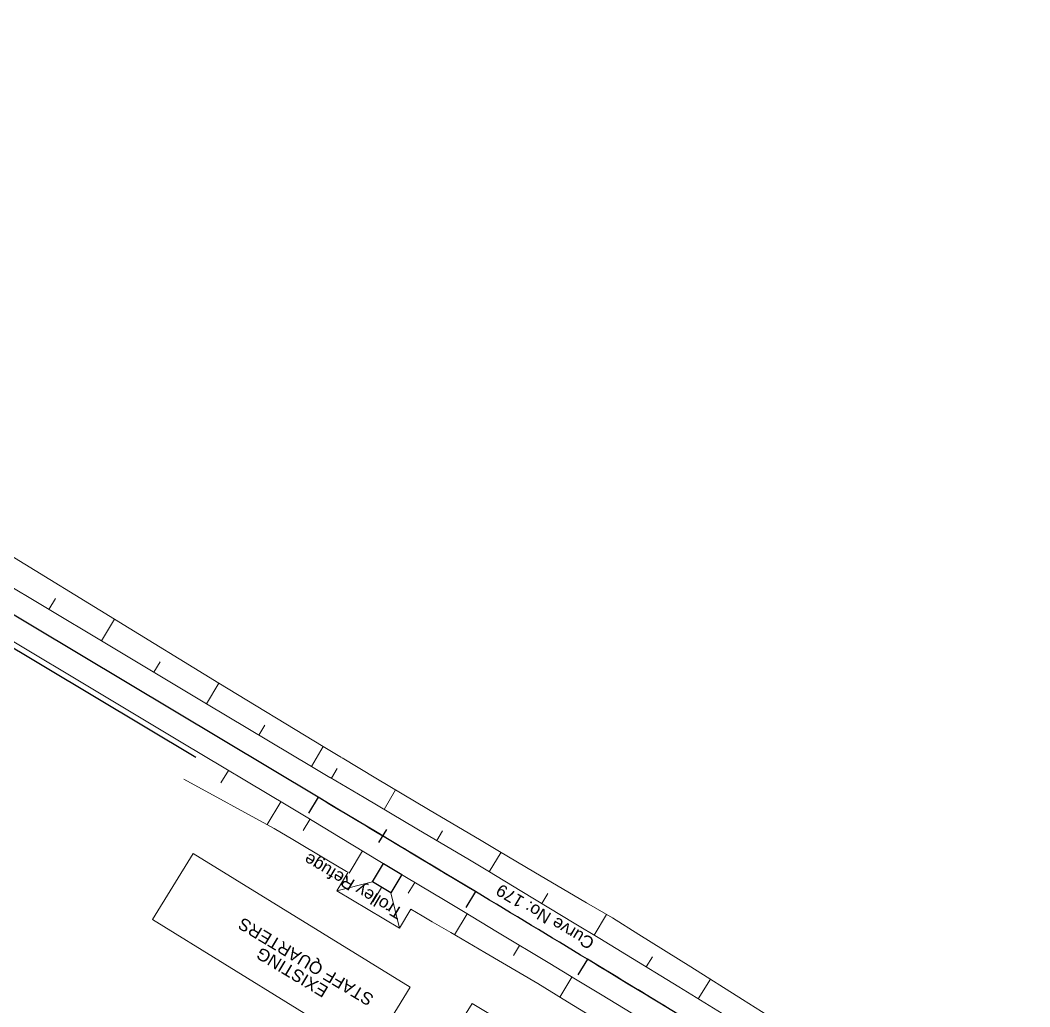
# Model space of a CAD drawing. Header units: metres. Extents: x 593990 to 610403, y 3402023 to 3411833.
# Drawn here: x 599586.4 to 599751.4, y 3408411.1 to 3408572.5 of the extents above; entities that cross this region are included whole.
import ezdxf

# ---------------------------------------------------------------- set-up
doc = ezdxf.new("R2010")
doc.units = ezdxf.units.M
doc.header["$MEASUREMENT"] = 0
doc.linetypes.add('CENTER2', pattern=[1.125, 0.75, -0.125, 0.125, -0.125])
for name, color, linetype, lineweight in [('C-ALIG-DG-LINE', 1, 'CENTER2', 70), ('C-ALIG-LABL-DG', 1, 'Continuous', 25), ('C-ALIG-LABL-DG-MARK', 1, 'Continuous', 25), ('Proposed Curve_Details', 10, 'Continuous', 0), ('PROPOSED DFCC TOE LINE', 18, 'Continuous', 0), ('PROPOSED DFCC TOE SLOPES', 239, 'Continuous', 0), ('PROPOSED DFCC TRACK', 1, 'Continuous', 0), ('PROPOSED FORMATION LINE - PLAN', 187, 'Continuous', 0), ('PROPOSED RETAINING WALL', 154, 'Continuous', 30), ('SURVEY DATA (341 Km - 361 Km)$0$Platform', 7, 'Continuous', 0)]:
    doc.layers.add(name, color=color, linetype=linetype, lineweight=lineweight)
doc.layers.add('Trolley Refuse', color=10, linetype='Continuous')
doc.styles.get("Standard").update_dxf_attribs({"font": 'arial.ttf'})
doc.styles.add('Style-Arial', font='arial.ttf')

# ---------------------------------------------------------------- blocks, each defined once
blk = doc.blocks.new('Tick Hor')
blk.add_lwpolyline([(-0.5, 0), (0.5, 0)])

msp = doc.modelspace()

# ---------------------------------------------------------------- linework, layer by layer
at = {"layer": 'C-ALIG-DG-LINE', "color": 1, "linetype": 'Continuous', "lineweight": 30, "flags": 128}
for points in [[(599635.0375, 3408445.3986), (599010.7832, 3408819.3637)], [(599660.7626, 3408429.9644), (599659.9334, 3408430.4633), (599659.1041, 3408430.9622), (599658.2748, 3408431.4609), (599657.4454, 3408431.9595), (599656.616, 3408432.4581), (599655.7865, 3408432.9565), (599654.9569, 3408433.4549), (599654.1273, 3408433.9531), (599653.2977, 3408434.4513), (599652.468, 3408434.9495), (599651.6382, 3408435.4475), (599650.8084, 3408435.9455), (599649.9786, 3408436.4434), (599649.1488, 3408436.9413), (599648.3189, 3408437.4391), (599647.4889, 3408437.9368), (599646.659, 3408438.4345), (599645.829, 3408438.9321), (599644.999, 3408439.4297), (599644.1689, 3408439.9273), (599643.3389, 3408440.4248), (599642.5088, 3408440.9223), (599641.6787, 3408441.4197), (599640.8486, 3408441.9171), (599640.0184, 3408442.4145), (599639.1883, 3408442.9119), (599638.3581, 3408443.4093), (599637.528, 3408443.9066), (599636.6978, 3408444.404), (599635.8676, 3408444.9013), (599635.0375, 3408445.3986)], [(599692.3157, 3408410.8738), (599691.4887, 3408411.3764), (599690.6616, 3408411.8789), (599689.8346, 3408412.3814), (599689.0075, 3408412.8838), (599688.1803, 3408413.3862), (599687.3531, 3408413.8884), (599686.5259, 3408414.3906), (599685.6986, 3408414.8928), (599684.8713, 3408415.3948), (599684.0439, 3408415.8968), (599683.2165, 3408416.3987), (599682.389, 3408416.9005), (599681.5615, 3408417.4022), (599680.7339, 3408417.9038), (599679.9062, 3408418.4053), (599679.0785, 3408418.9067)]]:
    msp.add_lwpolyline(points, dxfattribs=at)
msp.add_lwpolyline([(599679.0785, 3408418.9067, 0.00071317), (599660.7626, 3408429.9644)], format="xyb", dxfattribs=at)
at = {"layer": 'C-ALIG-LABL-DG-MARK', "color": 1, "linetype": 'Continuous', "lineweight": 25}
for p, q in [((599635.0375, 3408445.3986), (599633.4958, 3408442.8251)), ((599660.7626, 3408429.9644), (599659.2158, 3408427.3939)), ((599679.0785, 3408418.9067), (599677.5243, 3408416.3406))]:
    msp.add_line(p, q, dxfattribs=at)
at = {"layer": 'PROPOSED DFCC TOE LINE'}
for p, q in [((599638.1916, 3408450.1192), (599637.2351, 3408448.5134)), ((599645.8384, 3408443.4162), (599647.7311, 3408446.6091)), ((599632.6139, 3408439.9473), (599633.7044, 3408441.7674)), ((599655.3852, 3408439.908), (599654.4395, 3408438.315)), ((599642.2822, 3408436.6271), (599640.1144, 3408433.0116)), ((599663.036, 3408433.2063), (599664.9538, 3408436.41)), ((599649.7958, 3408429.7146), (599650.8575, 3408431.4828)), ((599672.5833, 3408429.6719), (599671.5998, 3408428.0428)), ((599659.4287, 3408426.3317), (599657.3606, 3408422.8961)), ((599680.1582, 3408422.8703), (599682.2028, 3408426.2309)), ((599666.9896, 3408419.5071), (599667.9923, 3408421.1679)), ((599689.7003, 3408419.3011), (599688.6857, 3408417.6472)), ((599676.5504, 3408415.995), (599674.5569, 3408412.7025)), ((599697.2061, 3408412.4125), (599699.1877, 3408415.636))]:
    msp.add_line(p, q, dxfattribs=at)
at = {"layer": 'PROPOSED DFCC TOE LINE', "lineweight": 30}
msp.add_line((599648.7394, 3408437.1904), (599648.7377, 3408437.1877), dxfattribs=at)
at = {"layer": 'PROPOSED DFCC TOE LINE', "lineweight": 0, "flags": 128}
for points in [[(599584.7088, 3408484.986), (599601.7674, 3408474.5439), (599618.8016, 3408464.0608), (599635.9025, 3408453.6893), (599638.8976, 3408451.8836)], [(599638.9753, 3408451.828), (599644.4878, 3408448.5408), (599653.0828, 3408443.4217), (599661.6967, 3408438.3276), (599664.7239, 3408436.5469), (599670.3065, 3408433.2211), (599678.9326, 3408428.1407), (599683.1716, 3408425.6651), (599687.5022, 3408422.9675), (599695.9833, 3408417.6545), (599704.4485, 3408412.3223), (599708.5926, 3408409.6994)], [(599630.9306, 3408438.4993), (599627.8868, 3408440.3087), (599613.1169, 3408448.351)]]:
    msp.add_lwpolyline(points, dxfattribs=at)
at = {"layer": 'PROPOSED DFCC TOE LINE', "flags": 128}
msp.add_lwpolyline([(599679.4523, 3408409.6953), (599675.1118, 3408412.3579), (599670.9504, 3408414.9422), (599662.3272, 3408419.9875), (599656.7309, 3408423.2648), (599653.7068, 3408425.0372), (599652.0851, 3408426.0034), (599650.238, 3408427.0805), (599648.3738, 3408423.9701), (599638.1276, 3408430.1111), (599639.9438, 3408433.1415), (599639.7145, 3408433.2777), (599636.4702, 3408435.1599), (599630.904, 3408438.4988), (599630.8998, 3408438.5014)], dxfattribs=at)
at = {"layer": 'PROPOSED DFCC TOE LINE', "color": 7, "lineweight": 0}
for points in [[(599607.9598, 3408425.4171), (599614.6315, 3408436.2018), (599650.1189, 3408414.3273)], [(599650.1189, 3408414.3273), (599643.4783, 3408403.4905), (599607.9598, 3408425.4171)]]:
    msp.add_lwpolyline(points, dxfattribs=at)
at = {"layer": 'PROPOSED DFCC TOE SLOPES', "flags": 128}
for points in [[(599591.057, 3408476.1169), (599592.1491, 3408477.94)], [(599599.6354, 3408470.9779), (599601.7705, 3408474.542)], [(599608.2139, 3408465.8389), (599609.2508, 3408467.5697)], [(599616.7924, 3408460.6999), (599618.8047, 3408464.0589)], [(599625.3709, 3408455.5608), (599626.363, 3408457.217)], [(599633.9494, 3408450.4218), (599635.9057, 3408453.6874)], [(599620.3832, 3408449.806), (599619.161, 3408447.7657)], [(599628.9617, 3408444.6669), (599626.7287, 3408440.9393)], [(599643.9205, 3408431.5623), (599638.1276, 3408430.1111)], [(599645.4222, 3408430.6623), (599644.0089, 3408428.3032)], [(599646.9226, 3408429.7631), (599648.3738, 3408423.9701)]]:
    msp.add_lwpolyline(points, dxfattribs=at)
at = {"layer": 'PROPOSED DFCC TRACK', "linetype": 'Continuous', "lineweight": 30, "flags": 128}
for points in [[(599635.0374, 3408445.3986), (599010.7832, 3408819.3637)], [(599660.7626, 3408429.9644), (599657.549, 3408431.8972), (599654.3347, 3408433.8286), (599651.1196, 3408435.7588), (599647.9039, 3408437.6879), (599644.6877, 3408439.6163), (599641.4712, 3408441.5441), (599638.2544, 3408443.4714), (599635.0374, 3408445.3986)], [(599704.7179, 3408403.3308), (599701.5142, 3408405.2799), (599698.3104, 3408407.2288), (599695.1064, 3408409.1773), (599691.902, 3408411.1252), (599688.6971, 3408413.0723), (599685.4916, 3408415.0184), (599682.2854, 3408416.9633), (599679.0783, 3408418.9068)]]:
    msp.add_lwpolyline(points, dxfattribs=at)
at = {"layer": 'PROPOSED DFCC TRACK', "color": 10, "lineweight": 0}
msp.add_lwpolyline([(599649.075, 3408393.7511), (599660.2375, 3408411.6842), (599751.3982, 3408357.107), (599740.5494, 3408338.986)], close=True, dxfattribs=at)
at = {"layer": 'PROPOSED DFCC TRACK', "linetype": 'Continuous', "lineweight": 30}
msp.add_arc((595793.637, 3402003.8194), 7500, 58.79786772, 58.96131168, dxfattribs=at)
at = {"layer": 'PROPOSED FORMATION LINE - PLAN', "flags": 128}
for points in [[(599636.9556, 3408448.6209), (599633.9463, 3408450.4237), (599616.7893, 3408460.7017), (599599.6323, 3408470.9798), (599582.4753, 3408481.2578)], [(599633.1191, 3408442.1764), (599630.092, 3408443.9898), (599612.935, 3408454.2679), (599595.7781, 3408464.5459), (599578.6211, 3408474.8239)], [(599702.5167, 3408409.1467), (599693.9969, 3408414.386), (599685.4722, 3408419.6205), (599681.1246, 3408422.2854), (599676.9276, 3408424.8255), (599668.3628, 3408429.9975), (599662.7993, 3408433.3488), (599659.7822, 3408435.1431), (599651.1802, 3408440.2501), (599642.5759, 3408445.3499), (599637.0377, 3408448.6303)], [(599690.0112, 3408407.8276), (599681.4663, 3408413.0159), (599677.1097, 3408415.6565), (599672.917, 3408418.194), (599664.3611, 3408423.3606), (599658.8033, 3408426.7085), (599655.7982, 3408428.516), (599647.2282, 3408433.6621), (599638.6529, 3408438.8028), (599633.1191, 3408442.1764)]]:
    msp.add_lwpolyline(points, dxfattribs=at)
at = {"layer": 'PROPOSED RETAINING WALL', "flags": 128}
msp.add_lwpolyline([(599615.059, 3408451.9179), (599424.7618, 3408565.8749)], dxfattribs=at)
at = {"layer": 'Trolley Refuse'}
msp.add_lwpolyline([(599645.7198, 3408434.5644), (599648.7219, 3408432.7652), (599646.9226, 3408429.7631), (599643.9205, 3408431.5623)], close=True, dxfattribs=at)

# ---------------------------------------------------------------- block references
at = {"layer": 'C-ALIG-LABL-DG', "color": 1, "linetype": 'Continuous', "lineweight": 25, "xscale": 2.500000000000005, "yscale": 2.500000000000005, "zscale": 2.500000000000005, "rotation": 239.0566598821076}
msp.add_blockref('Tick Hor', (599645.5831, 3408439.0796), dxfattribs=at)

# ---------------------------------------------------------------- texts
at = {"layer": 'Proposed Curve_Details', "insert": (599680.4282, 3408422.1204, -0.3439), "char_height": 2, "attachment_point": 7, "rotation": 149.209933, "line_spacing_factor": 0.9, "style": 'Style-Arial'}
msp.add_mtext('Curve No: 179', dxfattribs=at)
at = {"layer": 'SURVEY DATA (341 Km - 361 Km)$0$Platform', "color": 7, "lineweight": 50}
for s, p in [('STAFF QUARTERS', (599644.3367, 3408412.8739)), ('EXISTING', (599636.8981, 3408414.2539))]:
    msp.add_text(s, height=2, rotation=149, dxfattribs=at).set_placement(p)
at = {"layer": 'Trolley Refuse'}
msp.add_text('Trolley Refuge', height=2, rotation=149.17669, dxfattribs=at).set_placement((599649.1063, 3408427.0483))

doc.saveas('drawing.dxf')
